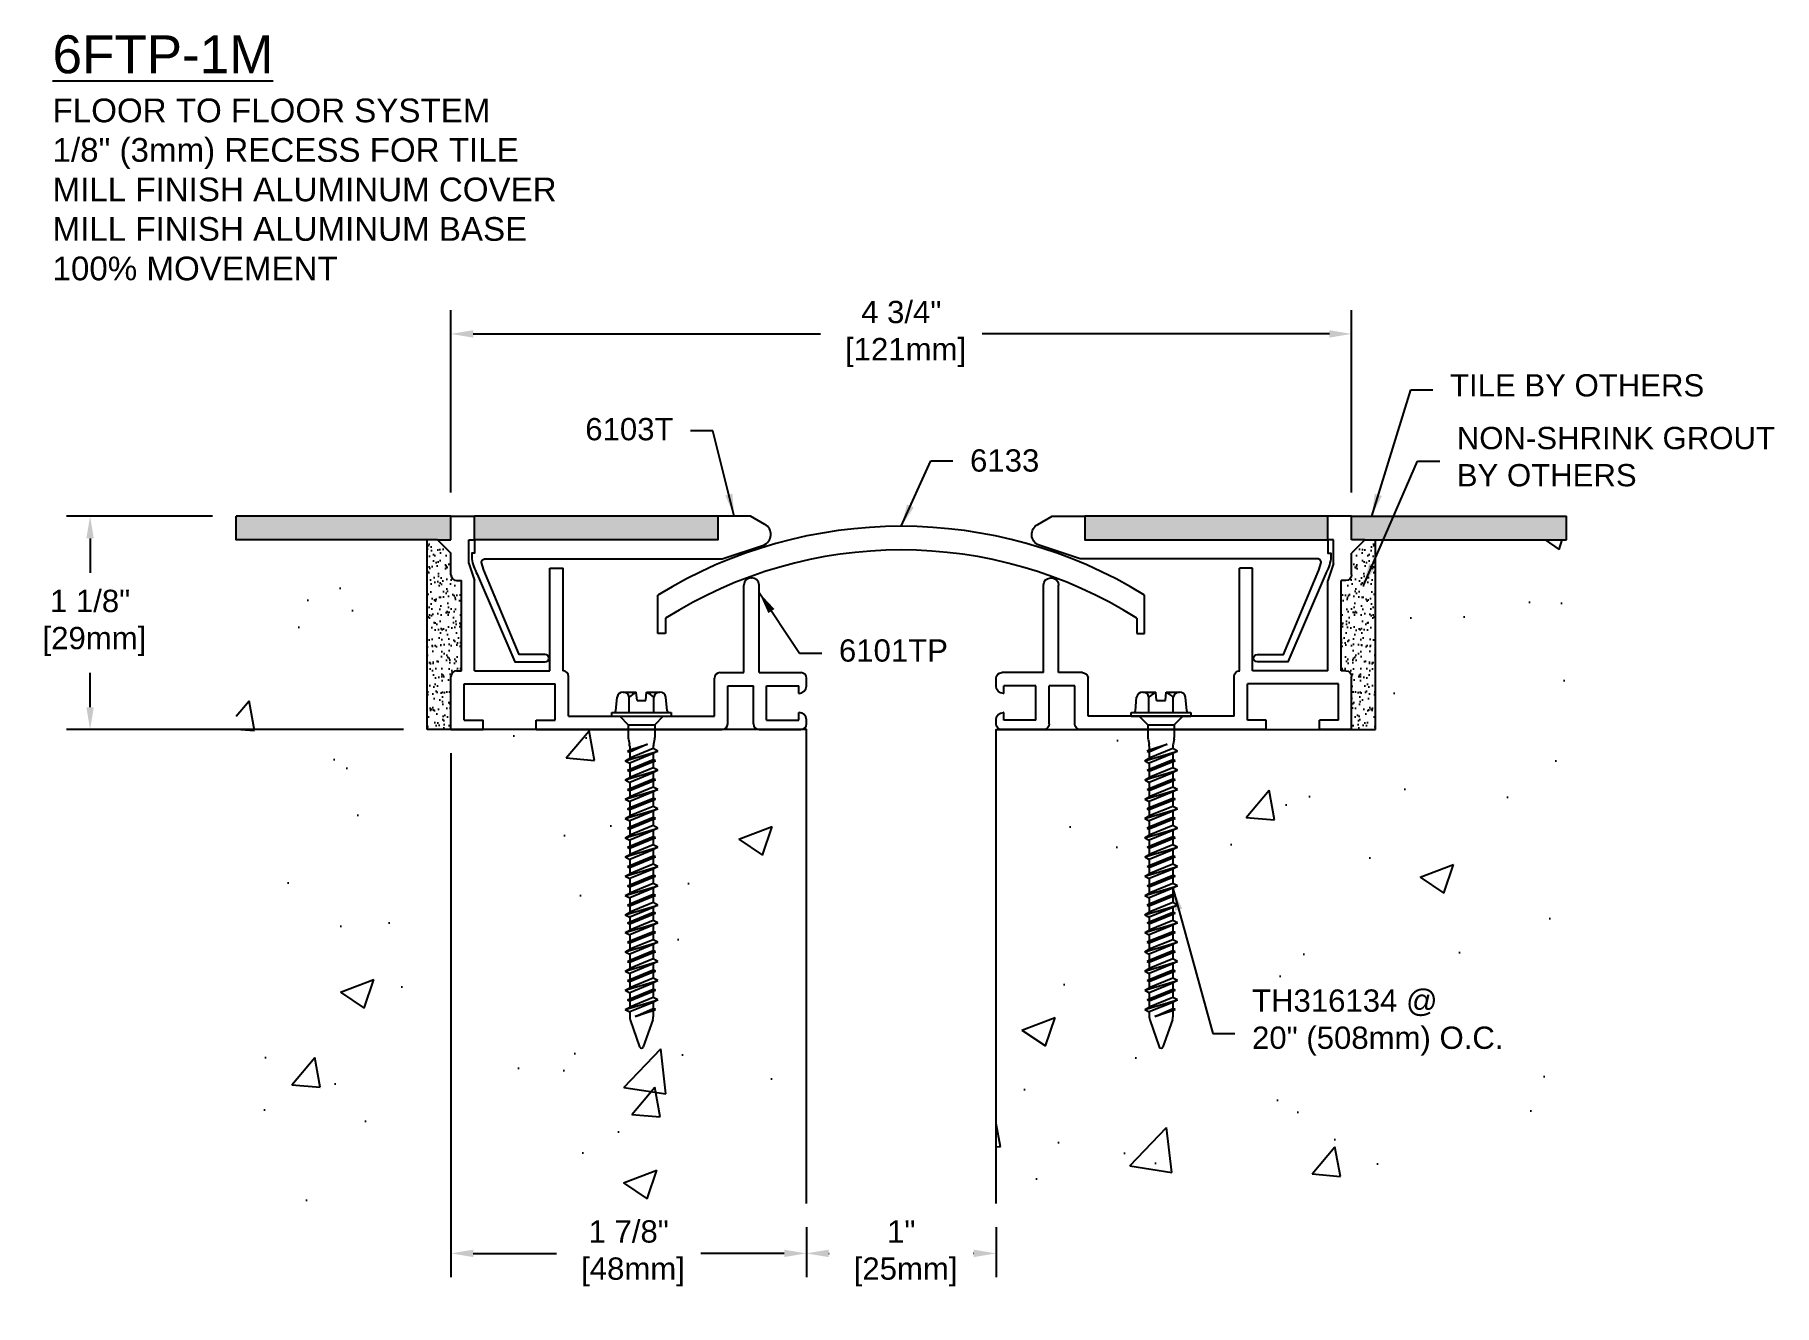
# Model space of a CAD drawing. Header units: inches. Extents: x 2.23 to 11.4, y -1.48 to 5.22.
import ezdxf

# ---------------------------------------------------------------- set-up
doc = ezdxf.new("R2010")
doc.units = ezdxf.units.IN
doc.header["$MEASUREMENT"] = 0
for name, color, linetype in [('Anchors', 4, 'Continuous'), ('Conditions', 1, 'Continuous'), ('Dimensions', 3, 'Continuous'), ('Metals', 7, 'Continuous'), ('text', 2, 'Continuous')]:
    doc.layers.add(name, color=color, linetype=linetype)
doc.styles.add('arial', font='arial.ttf')
doc.styles.get("Standard").update_dxf_attribs({"font": 'arial.ttf'})
doc.dimstyles.new('ARIAL', dxfattribs={"dimtxt": 0.1175, "dimasz": 0.1175, "dimexe": 0.125, "dimexo": 0.125, "dimgap": 0.09, "dimtad": 0, "dimtih": 1, "dimtoh": 1, "dimdec": 4, "dimzin": 0, "dimdsep": 46, "dimlunit": 4, "dimtxsty": 'arial', "dimcen": 0.09, "dimadec": 0, "dimazin": 0, "dimtfac": 1, "dimtdec": 4, "dimtofl": 0, "dimtmove": 0, "dimatfit": 3, "dimfxl": 0, "dimfrac": 2, "dimtolj": 1, "dimtzin": 0, "dimarcsym": 0})

# ---------------------------------------------------------------- blocks, each defined once
blk = doc.blocks.new('6101TP')
for p, q in [((-0.9996, 1.0507), (-0.8746, 1.0507)), ((-0.9996, 0.9257), (-0.9996, 1.0507)), ((-0.8746, 0.9257), (-0.8746, 1.0507)), ((-1.0696, 0.9257), (-0.9996, 0.9257)), ((-1.0696, 0.9257), (-0.9996, 0.8557)), ((-0.9046, 0.9257), (-0.8746, 0.9257)), ((-0.9046, 0.8007), (-0.9046, 0.9257)), ((-0.9996, 0.7407), (-0.9996, 0.8557)), ((-0.9046, 0.8007), (-0.8746, 0.7107)), ((-0.4776, 0.2357), (-0.4776, 0.7757)), ((-0.4776, 0.7757), (-0.4076, 0.7757)), ((-0.4076, 0.2357), (-0.4076, 0.7757)), ((-0.9696, 0.7107), (-0.9446, 0.7107)), ((-0.9446, 0.2357), (-0.9446, 0.7107)), ((-0.8746, 0.2357), (-0.8746, 0.7107)), ((0.5454, 0.2257), (0.5454, 0.6867)), ((0.5844, 0.7257), (0.5864, 0.7257)), ((0.6254, 0.2257), (0.6254, 0.6867)), ((-0.9996, -0.0743), (-0.9996, 0.2057)), ((-0.9696, 0.2357), (-0.9446, 0.2357)), ((-0.8746, 0.2357), (-0.4776, 0.2357)), ((-0.3796, -0.0043), (-0.3796, 0.2057)), ((0.3904, -0.0043), (0.3904, 0.1957)), ((0.4204, 0.2257), (0.5454, 0.2257)), ((0.6254, 0.2257), (0.8454, 0.2257)), ((0.8754, 0.1547), (0.8754, 0.1957)), ((-0.9296, -0.0243), (-0.9296, 0.1657)), ((-0.9296, 0.1657), (-0.4496, 0.1657)), ((-0.4496, -0.0243), (-0.4496, 0.1657)), ((0.4604, -0.0443), (0.4604, 0.1557)), ((0.4604, 0.1557), (0.5954, 0.1557)), ((0.5954, -0.0443), (0.5954, 0.1557)), ((0.6654, -0.0243), (0.6654, 0.1557)), ((0.6654, 0.1557), (0.8354, 0.1557)), ((0.8354, 0.1157), (0.8354, 0.1557)), ((0.8354, 0.1157), (0.8364, 0.1157)), ((0.8354, -0.0243), (0.8354, 0.0157)), ((0.8354, 0.0157), (0.8364, 0.0157)), ((-0.9996, -0.0743), (-0.8296, -0.0743)), ((-0.9296, -0.0243), (-0.8296, -0.0243)), ((-0.8296, -0.0743), (-0.8296, -0.0243)), ((-0.5496, -0.0743), (-0.5496, -0.0243)), ((-0.5496, -0.0243), (-0.4496, -0.0243)), ((-0.5496, -0.0743), (0.4304, -0.0743)), ((-0.3796, -0.0043), (0.3904, -0.0043)), ((0.6254, -0.0743), (0.8454, -0.0743)), ((0.6654, -0.0243), (0.8354, -0.0243)), ((0.8754, -0.0443), (0.8754, -0.0233))]:
    blk.add_line(p, q)
for centre, radius, start, end in [((-0.9696, 0.7407), 0.03, 180, 270), ((0.5844, 0.6867), 0.039, 90, 180), ((0.5864, 0.6867), 0.039, 0, 90), ((-0.9696, 0.2057), 0.03, 90, 180), ((-0.4096, 0.2057), 0.03, 0, 90), ((0.4204, 0.1957), 0.03, 90, 180), ((0.8454, 0.1957), 0.03, 0, 90), ((0.8364, 0.1547), 0.039, 270, 0), ((0.8364, -0.0233), 0.039, 0, 90), ((0.4304, -0.0443), 0.03, 270, 0), ((0.6254, -0.0443), 0.03, 180, 270), ((0.8454, -0.0443), 0.03, 270, 0)]:
    blk.add_arc(centre, radius, start, end)
blk = doc.blocks.new('6133')
for p, q in [((10.7162, 9.9243), (10.7162, 10.1267)), ((13.2822, 9.9243), (13.2822, 10.1267)), ((10.7562, 10.0043), (10.7562, 9.9243)), ((13.2422, 10.0043), (13.2422, 9.9243)), ((10.7562, 9.9243), (10.7162, 9.9243)), ((13.2422, 9.9243), (13.2822, 9.9243))]:
    blk.add_line(p, q)
for radius, start, end in [(2.45, 58.42102, 121.57898), (2.325, 57.68161, 122.31839)]:
    blk.add_arc((11.9992, 8.0395), radius, start, end)
blk = doc.blocks.new('*D3')
at = {"layer": 'Defpoints', "color": 0}
for p in [(6.3008, -0.9389), (7.3008, -0.9389), (6.3008, -1.2018)]:
    blk.add_point(p, dxfattribs=at)
at = {"layer": 'Dimensions', "color": 0, "lineweight": -2}
for p, q in [((6.3008, -1.0639), (6.3008, -1.3268)), ((7.3008, -1.0639), (7.3008, -1.3268)), ((6.4183, -1.2018), (6.4197, -1.2018)), ((7.1833, -1.2018), (7.1819, -1.2018))]:
    blk.add_line(p, q, dxfattribs=at)
at = {"layer": 'Dimensions', "color": 0}
for points in [[(6.4183, -1.1822), (6.4183, -1.2214), (6.3008, -1.2018)], [(7.1833, -1.1822), (7.1833, -1.2214), (7.3008, -1.2018)]]:
    blk.add_solid(points, dxfattribs=at)
at = {"layer": 'Dimensions', "color": 0, "insert": (6.8008, -1.2018), "char_height": 0.1175, "attachment_point": 5, "style": 'arial'}
blk.add_mtext('\\A1;1"\\P [25mm]', dxfattribs=at)
blk = doc.blocks.new('*D4')
at = {"layer": 'Defpoints', "color": 0}
for p in [(4.4258, 1.5611), (6.3008, -0.9389), (6.3008, -1.2018)]:
    blk.add_point(p, dxfattribs=at)
at = {"layer": 'Dimensions', "color": 0, "lineweight": -2}
for p, q in [((4.4258, 1.4361), (4.4258, -1.3268)), ((6.3008, -1.0639), (6.3008, -1.3268)), ((4.5433, -1.2018), (4.9822, -1.2018)), ((6.1833, -1.2018), (5.7444, -1.2018))]:
    blk.add_line(p, q, dxfattribs=at)
at = {"layer": 'Dimensions', "color": 0}
for points in [[(4.5433, -1.1822), (4.5433, -1.2214), (4.4258, -1.2018)], [(6.1833, -1.1822), (6.1833, -1.2214), (6.3008, -1.2018)]]:
    blk.add_solid(points, dxfattribs=at)
at = {"layer": 'Dimensions', "color": 0, "insert": (5.3633, -1.2018), "char_height": 0.1175, "attachment_point": 5, "style": 'arial'}
blk.add_mtext('\\A1;1 7/8"\\P [48mm]', dxfattribs=at)
blk = doc.blocks.new('*D5')
at = {"layer": 'Defpoints', "color": 0}
for p in [(3.2935, 2.6861), (2.523, 1.5611), (4.3008, 1.5611)]:
    blk.add_point(p, dxfattribs=at)
at = {"layer": 'Dimensions', "color": 0, "lineweight": -2}
for p, q in [((3.1685, 2.6861), (2.398, 2.6861)), ((2.523, 2.5686), (2.523, 2.3878)), ((2.523, 1.6786), (2.523, 1.8594)), ((4.1758, 1.5611), (2.398, 1.5611))]:
    blk.add_line(p, q, dxfattribs=at)
at = {"layer": 'Dimensions', "color": 0}
for points in [[(2.5034, 2.5686), (2.5426, 2.5686), (2.523, 2.6861)], [(2.5034, 1.6786), (2.5426, 1.6786), (2.523, 1.5611)]]:
    blk.add_solid(points, dxfattribs=at)
at = {"layer": 'Dimensions', "color": 0, "insert": (2.523, 2.1236), "char_height": 0.1175, "attachment_point": 5, "style": 'arial'}
blk.add_mtext('\\A1;1 1/8"\\P [29mm]', dxfattribs=at)
blk = doc.blocks.new('*D6')
at = {"layer": 'Defpoints', "color": 0}
for p in [(9.1758, 3.6473), (4.4258, 2.6861), (9.1758, 2.6861)]:
    blk.add_point(p, dxfattribs=at)
at = {"layer": 'Dimensions', "color": 0, "lineweight": -2}
for p, q in [((4.4258, 2.8111), (4.4258, 3.7723)), ((9.1758, 2.8111), (9.1758, 3.7723)), ((4.5433, 3.6473), (6.3741, 3.6473)), ((9.0583, 3.6473), (7.2276, 3.6473))]:
    blk.add_line(p, q, dxfattribs=at)
at = {"layer": 'Dimensions', "color": 0}
for points in [[(4.5433, 3.6669), (4.5433, 3.6277), (4.4258, 3.6473)], [(9.0583, 3.6669), (9.0583, 3.6277), (9.1758, 3.6473)]]:
    blk.add_solid(points, dxfattribs=at)
at = {"layer": 'Dimensions', "color": 0, "insert": (6.8008, 3.6473), "char_height": 0.1175, "attachment_point": 5, "style": 'arial'}
blk.add_mtext('\\A1;4 3/4"\\P [121mm]', dxfattribs=at)
blk = doc.blocks.new('6103T')
blk.add_lwpolyline([(4.9229, 1.9573), (4.7858, 1.9573), (4.5986, 2.4009), (4.5866, 2.4416, -0.430477), (4.6066, 2.4611), (4.7586, 2.4611), (5.857, 2.4611), (6.0741, 2.5327, 0.637393), (6.0811, 2.643), (6.0057, 2.6861), (5.8328, 2.6861), (5.8328, 2.5611), (4.5508, 2.5611), (4.5508, 2.4911), (4.5358, 2.4911), (4.5358, 2.4611, 0.085949), (4.5644, 2.3801), (4.7631, 1.9173), (4.9225, 1.9173, 0.995706), (4.9229, 1.9573)], format="xyb")
blk = doc.blocks.new('TH-316134')
for p, q in [((-0.1352, 0.029), (-0.129, 0.1001)), ((-0.0967, 0.1275), (-0.0272, 0.1275)), ((-0.0645, 0.0188), (-0.0645, 0.1001)), ((-0.0232, 0.0825), (-0.0272, 0.1275)), ((0.0233, 0.0825), (0.0272, 0.1275)), ((0.0272, 0.1275), (0.0967, 0.1275)), ((0.0645, 0.0188), (0.0645, 0.1001)), ((0.1352, 0.029), (0.129, 0.1001)), ((-0.1568, 0.0188), (0.1568, 0.0188)), ((-0.1568, 0), (-0.1568, 0.0188)), ((-0.1568, 0), (0.1568, 0)), ((-0.1148, 0), (-0.0697, -0.045)), ((-0.0232, 0.0825), (0.0233, 0.0825)), ((0.1148, 0), (0.0698, -0.045)), ((0.1568, 0.0188), (0.1568, 0)), ((-0.0697, -0.045), (0.0698, -0.045)), ((-0.0697, -0.045), (-0.0697, -0.1121)), ((0.0698, -0.045), (0.0698, -0.1121)), ((-0.0737, -0.1836), (0.0321, -0.1471)), ((-0.0737, -0.1836), (-0.0623, -0.1774)), ((-0.0687, -0.1217), (-0.0633, -0.1477)), ((0.0321, -0.1471), (-0.0623, -0.1898)), ((-0.0623, -0.1774), (0.0321, -0.1471)), ((-0.0623, -0.1573), (-0.0623, -0.1774)), ((0.0623, -0.1707), (-0.0623, -0.2215)), ((0.0623, -0.1573), (0.0623, -0.1707)), ((0.0863, -0.1836), (0.0623, -0.1707)), ((0.0687, -0.1217), (0.0633, -0.1477)), ((-0.0862, -0.2344), (0.0863, -0.1836)), ((-0.0862, -0.2344), (-0.0623, -0.2215)), ((-0.0862, -0.2344), (-0.0623, -0.2473)), ((-0.0737, -0.1836), (-0.0623, -0.1898)), ((-0.0737, -0.2852), (0.0737, -0.2344)), ((-0.0623, -0.1898), (-0.0623, -0.2215)), ((0.0623, -0.1965), (-0.0623, -0.2473)), ((-0.0623, -0.279), (0.0623, -0.2282)), ((0.0623, -0.2405), (-0.0623, -0.2913)), ((-0.0623, -0.2473), (-0.0623, -0.279)), ((0.0623, -0.2722), (-0.0623, -0.323)), ((0.0863, -0.1836), (0.0623, -0.1965)), ((0.0623, -0.1965), (0.0623, -0.2282)), ((0.0737, -0.2344), (0.0623, -0.2282)), ((0.0737, -0.2344), (0.0623, -0.2405)), ((0.0623, -0.2405), (0.0623, -0.2722)), ((0.0863, -0.2852), (0.0623, -0.2722)), ((-0.0862, -0.3359), (0.0863, -0.2852)), ((-0.0862, -0.3359), (-0.0623, -0.323)), ((-0.0862, -0.3359), (-0.0623, -0.3489)), ((-0.0737, -0.2852), (-0.0623, -0.279)), ((-0.0737, -0.2852), (-0.0623, -0.2913)), ((-0.0737, -0.3867), (0.0737, -0.3359)), ((-0.0623, -0.2913), (-0.0623, -0.323)), ((0.0623, -0.2981), (-0.0623, -0.3489)), ((-0.0623, -0.3806), (0.0623, -0.3298)), ((0.0623, -0.3421), (-0.0623, -0.3929)), ((-0.0623, -0.3489), (-0.0623, -0.3806)), ((0.0863, -0.2852), (0.0623, -0.2981)), ((0.0623, -0.2981), (0.0623, -0.3298)), ((0.0737, -0.3359), (0.0623, -0.3298)), ((0.0737, -0.3359), (0.0623, -0.3421)), ((0.0623, -0.3421), (0.0623, -0.3738)), ((-0.0862, -0.4375), (0.0863, -0.3867)), ((-0.0862, -0.4375), (-0.0623, -0.4246)), ((-0.0862, -0.4375), (-0.0623, -0.4504)), ((-0.0737, -0.3867), (-0.0623, -0.3806)), ((-0.0737, -0.3867), (-0.0623, -0.3929)), ((-0.0737, -0.4883), (0.0737, -0.4375)), ((0.0623, -0.3738), (-0.0623, -0.4246)), ((-0.0623, -0.3929), (-0.0623, -0.4246)), ((0.0623, -0.3996), (-0.0623, -0.4504)), ((-0.0623, -0.4821), (0.0623, -0.4313)), ((0.0623, -0.4437), (-0.0623, -0.4944)), ((-0.0623, -0.4504), (-0.0623, -0.4821)), ((0.0863, -0.3867), (0.0623, -0.3738)), ((0.0863, -0.3867), (0.0623, -0.3996)), ((0.0623, -0.3996), (0.0623, -0.4313)), ((0.0737, -0.4375), (0.0623, -0.4313)), ((0.0737, -0.4375), (0.0623, -0.4437)), ((0.0623, -0.4437), (0.0623, -0.4754)), ((-0.0862, -0.5391), (0.0863, -0.4883)), ((-0.0862, -0.5391), (-0.0623, -0.5261)), ((-0.0862, -0.5391), (-0.0623, -0.552)), ((-0.0737, -0.4883), (-0.0623, -0.4821)), ((-0.0737, -0.4883), (-0.0623, -0.4944)), ((-0.0737, -0.5898), (0.0737, -0.5391)), ((0.0623, -0.4754), (-0.0623, -0.5261)), ((-0.0623, -0.4944), (-0.0623, -0.5261)), ((0.0623, -0.5012), (-0.0623, -0.552)), ((-0.0623, -0.5837), (0.0623, -0.5329)), ((0.0623, -0.5452), (-0.0623, -0.596)), ((0.0863, -0.4883), (0.0623, -0.4754)), ((0.0863, -0.4883), (0.0623, -0.5012)), ((0.0623, -0.5012), (0.0623, -0.5329)), ((0.0737, -0.5391), (0.0623, -0.5329)), ((0.0737, -0.5391), (0.0623, -0.5452)), ((0.0623, -0.5452), (0.0623, -0.5769)), ((-0.0862, -0.6406), (0.0863, -0.5898)), ((-0.0862, -0.6406), (-0.0623, -0.6277)), ((-0.0862, -0.6406), (-0.0623, -0.6535)), ((-0.0737, -0.5898), (-0.0623, -0.5837)), ((-0.0737, -0.5898), (-0.0623, -0.596)), ((-0.0737, -0.6914), (0.0737, -0.6406)), ((-0.0623, -0.552), (-0.0623, -0.5837)), ((0.0623, -0.5769), (-0.0623, -0.6277)), ((-0.0623, -0.596), (-0.0623, -0.6277)), ((0.0623, -0.6028), (-0.0623, -0.6535)), ((-0.0623, -0.6852), (0.0623, -0.6345)), ((0.0863, -0.5898), (0.0623, -0.5769)), ((0.0863, -0.5898), (0.0623, -0.6028)), ((0.0623, -0.6028), (0.0623, -0.6345)), ((0.0737, -0.6406), (0.0623, -0.6345)), ((0.0737, -0.6406), (0.0623, -0.6468)), ((-0.0862, -0.7422), (0.0863, -0.6914)), ((-0.0862, -0.7422), (-0.0623, -0.7293)), ((-0.0737, -0.6914), (-0.0623, -0.6852)), ((-0.0737, -0.6914), (-0.0623, -0.6976)), ((0.0623, -0.6468), (-0.0623, -0.6976)), ((-0.0623, -0.6535), (-0.0623, -0.6852)), ((0.0623, -0.6785), (-0.0623, -0.7293)), ((-0.0623, -0.6976), (-0.0623, -0.7293)), ((0.0623, -0.7043), (-0.0623, -0.7551)), ((0.0623, -0.6468), (0.0623, -0.6785)), ((0.0863, -0.6914), (0.0623, -0.6785)), ((0.0863, -0.6914), (0.0623, -0.7043)), ((0.0623, -0.7043), (0.0623, -0.736)), ((-0.0862, -0.7422), (-0.0623, -0.7551)), ((-0.0862, -0.8437), (0.0863, -0.793)), ((-0.0737, -0.793), (0.0737, -0.7422)), ((-0.0737, -0.793), (-0.0623, -0.7868)), ((-0.0737, -0.793), (-0.0623, -0.7991)), ((-0.0623, -0.7868), (0.0623, -0.736)), ((0.0623, -0.7484), (-0.0623, -0.7991)), ((-0.0623, -0.7551), (-0.0623, -0.7868)), ((0.0623, -0.78), (-0.0623, -0.8308)), ((-0.0623, -0.7991), (-0.0623, -0.8308)), ((0.0623, -0.8059), (-0.0623, -0.8567)), ((0.0737, -0.7422), (0.0623, -0.736)), ((0.0737, -0.7422), (0.0623, -0.7484)), ((0.0623, -0.7484), (0.0623, -0.78)), ((0.0863, -0.793), (0.0623, -0.78)), ((0.0863, -0.793), (0.0623, -0.8059)), ((0.0623, -0.8059), (0.0623, -0.8376)), ((-0.0862, -0.8437), (-0.0623, -0.8308)), ((-0.0862, -0.8437), (-0.0623, -0.8567)), ((-0.0862, -0.9453), (0.0863, -0.8945)), ((-0.0737, -0.8945), (0.0737, -0.8437)), ((-0.0737, -0.8945), (-0.0623, -0.8884)), ((-0.0737, -0.8945), (-0.0623, -0.9007)), ((-0.0623, -0.8884), (0.0623, -0.8376)), ((0.0623, -0.8499), (-0.0623, -0.9007)), ((-0.0623, -0.8567), (-0.0623, -0.8884)), ((0.0623, -0.8816), (-0.0623, -0.9324)), ((-0.0623, -0.9007), (-0.0623, -0.9324)), ((0.0623, -0.9075), (-0.0623, -0.9582)), ((0.0737, -0.8437), (0.0623, -0.8376)), ((0.0737, -0.8437), (0.0623, -0.8499)), ((0.0623, -0.8499), (0.0623, -0.8816)), ((0.0863, -0.8945), (0.0623, -0.8816)), ((0.0863, -0.8945), (0.0623, -0.9075)), ((0.0623, -0.9075), (0.0623, -0.9391)), ((-0.0862, -0.9453), (-0.0623, -0.9324)), ((-0.0862, -0.9453), (-0.0623, -0.9582)), ((-0.0862, -1.0469), (0.0863, -0.9961)), ((-0.0737, -0.9961), (0.0737, -0.9453)), ((-0.0737, -0.9961), (-0.0623, -0.9899)), ((-0.0737, -0.9961), (-0.0623, -1.0023)), ((-0.0623, -0.9899), (0.0623, -0.9391)), ((0.0623, -0.9515), (-0.0623, -1.0023)), ((-0.0623, -0.9582), (-0.0623, -0.9899)), ((0.0623, -0.9832), (-0.0623, -1.034)), ((-0.0623, -1.0023), (-0.0623, -1.034)), ((0.0737, -0.9453), (0.0623, -0.9391)), ((0.0737, -0.9453), (0.0623, -0.9515)), ((0.0623, -0.9515), (0.0623, -0.9832)), ((0.0863, -0.9961), (0.0623, -0.9832)), ((0.0863, -0.9961), (0.0623, -1.009)), ((0.0623, -1.0012), (0.0623, -1.0329)), ((-0.0862, -1.0469), (-0.0623, -1.034)), ((-0.0862, -1.0469), (-0.0623, -1.0598)), ((-0.0862, -1.1406), (0.0863, -1.0898)), ((-0.0737, -1.0898), (0.0737, -1.0391)), ((-0.0737, -1.0898), (-0.0623, -1.0837)), ((-0.0737, -1.0898), (-0.0623, -1.096)), ((0.0623, -1.009), (-0.0623, -1.0598)), ((-0.0623, -1.0837), (0.0623, -1.0329)), ((0.0623, -1.0452), (-0.0623, -1.096)), ((-0.0623, -1.052), (-0.0623, -1.0837)), ((0.0623, -1.0769), (-0.0623, -1.1277)), ((-0.0623, -1.096), (-0.0623, -1.1277)), ((0.0737, -1.0391), (0.0623, -1.0329)), ((0.0737, -1.0391), (0.0623, -1.0452)), ((0.0623, -1.0452), (0.0623, -1.0769)), ((0.0863, -1.0898), (0.0623, -1.0769)), ((0.0863, -1.0898), (0.0623, -1.1028)), ((-0.0862, -1.1406), (-0.0623, -1.1277)), ((-0.0862, -1.1406), (-0.0623, -1.1535)), ((-0.0862, -1.2422), (0.0863, -1.1914)), ((-0.0737, -1.1914), (0.0737, -1.1406)), ((-0.0737, -1.1914), (-0.0623, -1.1852)), ((-0.0737, -1.1914), (-0.0623, -1.1976)), ((0.0623, -1.1028), (-0.0623, -1.1535)), ((-0.0623, -1.1852), (0.0623, -1.1345)), ((0.0623, -1.1468), (-0.0623, -1.1976)), ((-0.0623, -1.1535), (-0.0623, -1.1852)), ((0.0623, -1.1785), (-0.0623, -1.2293)), ((0.0623, -1.1028), (0.0623, -1.1345)), ((0.0737, -1.1406), (0.0623, -1.1345)), ((0.0737, -1.1406), (0.0623, -1.1468)), ((0.0623, -1.1468), (0.0623, -1.1785)), ((0.0863, -1.1914), (0.0623, -1.1785)), ((0.0863, -1.1914), (0.0623, -1.2043)), ((-0.0862, -1.2422), (-0.0623, -1.2293)), ((-0.0862, -1.2422), (-0.0623, -1.2551)), ((-0.0737, -1.293), (0.0737, -1.2422)), ((-0.0623, -1.1976), (-0.0623, -1.2293)), ((0.0623, -1.2043), (-0.0623, -1.2551)), ((-0.0623, -1.2868), (0.0623, -1.236)), ((0.0623, -1.2484), (-0.0623, -1.2991)), ((-0.0623, -1.2551), (-0.0623, -1.2868)), ((0.0623, -1.28), (-0.0623, -1.3308)), ((0.0623, -1.2043), (0.0623, -1.236)), ((0.0737, -1.2422), (0.0623, -1.236)), ((0.0737, -1.2422), (0.0623, -1.2484)), ((0.0623, -1.2484), (0.0623, -1.28)), ((0.0863, -1.293), (0.0623, -1.28)), ((-0.0862, -1.3437), (0.0863, -1.293)), ((-0.0862, -1.3437), (-0.0623, -1.3308)), ((-0.0862, -1.3437), (-0.0623, -1.3567)), ((-0.0737, -1.293), (-0.0623, -1.2868)), ((-0.0737, -1.293), (-0.0623, -1.2991)), ((-0.0737, -1.3945), (0.0737, -1.3437)), ((-0.0623, -1.2991), (-0.0623, -1.3308)), ((0.0623, -1.3059), (-0.0623, -1.3567)), ((-0.0623, -1.3884), (0.0623, -1.3376)), ((0.0623, -1.3499), (-0.0623, -1.4007)), ((-0.0623, -1.3567), (-0.0623, -1.3884)), ((0.0863, -1.293), (0.0623, -1.3059)), ((0.0623, -1.3059), (0.0623, -1.3376)), ((0.0737, -1.3437), (0.0623, -1.3376)), ((0.0737, -1.3437), (0.0623, -1.3499)), ((0.0623, -1.3499), (0.0623, -1.3816)), ((-0.0862, -1.4453), (0.0863, -1.3945)), ((-0.0862, -1.4453), (-0.0623, -1.4324)), ((-0.0862, -1.4453), (-0.0623, -1.4582)), ((-0.0737, -1.3945), (-0.0623, -1.3884)), ((-0.0737, -1.3945), (-0.0623, -1.4007)), ((-0.0737, -1.4961), (0.0737, -1.4453)), ((0.0623, -1.3816), (-0.0623, -1.4324)), ((-0.0623, -1.4007), (-0.0623, -1.4324)), ((0.0623, -1.4075), (-0.0623, -1.4582)), ((-0.0623, -1.4899), (0.0623, -1.4391)), ((0.0623, -1.4515), (-0.0623, -1.5023)), ((-0.0623, -1.4582), (-0.0623, -1.4899)), ((0.0863, -1.3945), (0.0623, -1.3816)), ((0.0863, -1.3945), (0.0623, -1.4075)), ((0.0623, -1.4075), (0.0623, -1.4391)), ((0.0737, -1.4453), (0.0623, -1.4391)), ((0.0737, -1.4453), (0.0623, -1.4515)), ((0.0623, -1.4515), (0.0623, -1.4832)), ((-0.0862, -1.5469), (0.0863, -1.4961)), ((-0.0862, -1.5469), (-0.0623, -1.534)), ((-0.0862, -1.5469), (-0.0623, -1.5598)), ((-0.0737, -1.4961), (-0.0623, -1.4899)), ((-0.0737, -1.4961), (-0.0623, -1.5023)), ((0.0623, -1.4832), (-0.0623, -1.534)), ((-0.0623, -1.5023), (-0.0623, -1.534)), ((0.0623, -1.509), (-0.0623, -1.5598)), ((-0.0335, -1.5838), (0.0623, -1.5407)), ((-0.0335, -1.5838), (0.0737, -1.5469)), ((0.0623, -1.553), (-0.0335, -1.5838)), ((0.0863, -1.4961), (0.0623, -1.4832)), ((0.0863, -1.4961), (0.0623, -1.509)), ((0.0623, -1.509), (0.0623, -1.5407)), ((0.0737, -1.5469), (0.0623, -1.5407)), ((0.0737, -1.5469), (0.0623, -1.553)), ((0.0623, -1.553), (0.0623, -1.5857)), ((-0.0623, -1.5598), (-0.0623, -1.5857)), ((-0.0596, -1.601), (-0.0096, -1.7438)), ((0.0596, -1.601), (0.0096, -1.7438))]:
    blk.add_line(p, q)
for centre, radius, start, end in [((-0.0967, 0.0948), 0.0327, 9.28497, 170.71503), ((0, 0.0379), 0.0896, 107.42152, 136.04074), ((0, 0.0379), 0.0896, 43.95926, 72.57848), ((0.0967, 0.0948), 0.0327, 9.28497, 170.71503), ((-0.1464, 0.03), 0.0112, 270, 355), ((0.1464, 0.03), 0.0112, 185, 270), ((-0.0232, -0.1121), 0.0465, 180, 191.9357), ((-0.1088, -0.1573), 0.0465, 0, 11.9357), ((0.1088, -0.1573), 0.0465, 168.0643, 180), ((0.0233, -0.1121), 0.0465, 348.0643, 0), ((-0.0158, -1.5857), 0.0465, 180, 199.30575), ((0.0158, -1.5857), 0.0465, 340.69425, 0), ((0, -1.7394), 0.0106, 204.10008, 335.89992)]:
    blk.add_arc(centre, radius, start, end)
blk = doc.blocks.new('TH316134')
blk.add_blockref('TH-316134', (0, 0))

msp = doc.modelspace()

# ---------------------------------------------------------------- hatches: boundary and pattern name
at = {"layer": 'Conditions'}
h = msp.add_hatch(dxfattribs=at)
h.set_pattern_fill('ANSI33', color=256, scale=0.125, angle=45, style=0)
h.paths.add_polyline_path([(9.05083, 2.68611), (7.76808, 2.68611), (7.76808, 2.56129), (9.05083, 2.56129)])
h.paths.add_polyline_path([(10.30817, 2.68611), (9.17583, 2.68611), (9.17583, 2.56111), (9.24583, 2.56111), (10.30817, 2.56111)])
h.paths.add_polyline_path([(5.83358, 2.68629), (4.55083, 2.68629), (4.55083, 2.56129), (5.83358, 2.56129)])
h.paths.add_polyline_path([(4.42583, 2.68611), (3.29349, 2.68611), (3.29349, 2.56111), (4.35583, 2.56111), (4.42583, 2.56111)])
h = msp.add_hatch(dxfattribs=at)
h.set_pattern_fill('AR-CONC', color=256, scale=0.25, style=0)
h.paths.add_polyline_path([(5.36858, 0.77444), (5.34458, 0.78736), (5.36858, 0.80029), (5.36858, 0.83198), (5.35713, 0.83814), (5.36858, 0.84431), (5.36858, 0.876), (5.34458, 0.88892), (5.36858, 0.90185), (5.36858, 0.93354), (5.35713, 0.93971), (5.36858, 0.94587), (5.36858, 0.97756), (5.34458, 0.99049), (5.36858, 1.00341), (5.36858, 1.03511), (5.35713, 1.04127), (5.36858, 1.04743), (5.36858, 1.07912), (5.34458, 1.09205), (5.36858, 1.10497), (5.36858, 1.13667), (5.35713, 1.14283), (5.36858, 1.14899), (5.36858, 1.18069), (5.34458, 1.19361), (5.36858, 1.20654), (5.36858, 1.23823), (5.35713, 1.24439), (5.36858, 1.25056), (5.36858, 1.28225), (5.34458, 1.29517), (5.36858, 1.3081), (5.36858, 1.33979), (5.35713, 1.34596), (5.36858, 1.35212), (5.36858, 1.38381), (5.34458, 1.39674), (5.36858, 1.40966), (5.36858, 1.44136), (5.35713, 1.44752), (5.36858, 1.45368), (5.36858, 1.47381, 0.0521265), (5.36757, 1.48343), (5.36208, 1.5094, -0.0521265), (5.36108, 1.51902), (5.36108, 1.56111), (4.30083, 1.56111), (4.30083, 2.56111), (3.29349, 2.56111), (3.29349, -0.93889), (6.30083, -0.93889), (6.30083, 1.56111), (5.50058, 1.56111), (5.50058, 1.51902, -0.0521265), (5.49957, 1.5094), (5.49408, 1.48343, 0.0521265), (5.49308, 1.47381), (5.49308, 1.46044), (5.51708, 1.44752), (5.49308, 1.43459), (5.49308, 1.4029), (5.50452, 1.39674), (5.49308, 1.39057), (5.49308, 1.35888), (5.51708, 1.34596), (5.49308, 1.33303), (5.49308, 1.30134), (5.50452, 1.29517), (5.49308, 1.28901), (5.49308, 1.25732), (5.51708, 1.24439), (5.49308, 1.23147), (5.49308, 1.19978), (5.50452, 1.19361), (5.49308, 1.18745), (5.49308, 1.15576), (5.51708, 1.14283), (5.49308, 1.12991), (5.49308, 1.09821), (5.50452, 1.09205), (5.49308, 1.08589), (5.49308, 1.05419), (5.51708, 1.04127), (5.49308, 1.02834), (5.49308, 0.99665), (5.50452, 0.99049), (5.49308, 0.98432), (5.49308, 0.95263), (5.51708, 0.93971), (5.49308, 0.92678), (5.49308, 0.89509), (5.50452, 0.88892), (5.49308, 0.88276), (5.49308, 0.85107), (5.51708, 0.83814), (5.49308, 0.82522), (5.49308, 0.79353), (5.50452, 0.78736), (5.49308, 0.7812), (5.49308, 0.74951), (5.51708, 0.73658), (5.49308, 0.72366), (5.49308, 0.69196), (5.50452, 0.6858), (5.49308, 0.67964), (5.49308, 0.64794), (5.51708, 0.63502), (5.49308, 0.62209), (5.49308, 0.59821), (5.50452, 0.59205), (5.49308, 0.58589), (5.49308, 0.55419), (5.51708, 0.54127), (5.49308, 0.52834), (5.49308, 0.49665), (5.50452, 0.49049), (5.49308, 0.48432), (5.49308, 0.45263), (5.51708, 0.43971), (5.49308, 0.42678), (5.49308, 0.39509), (5.50452, 0.38892), (5.49308, 0.38276), (5.49308, 0.35107), (5.51708, 0.33814), (5.49308, 0.32522), (5.49308, 0.29353), (5.50452, 0.28736), (5.49308, 0.2812), (5.49308, 0.24951), (5.51708, 0.23658), (5.49308, 0.22366), (5.49308, 0.19196), (5.50452, 0.1858), (5.49308, 0.17964), (5.49308, 0.14794), (5.51708, 0.13502), (5.49308, 0.12209), (5.49308, 0.0904), (5.50452, 0.08424), (5.49308, 0.07807), (5.49308, 0.04545, -0.084437), (5.49046, 0.03008), (5.44105, -0.11097, -0.709275), (5.42119, -0.11264), (5.37119, 0.03008, -0.084437), (5.36858, 0.04545), (5.36858, 0.07131), (5.34458, 0.08424), (5.36858, 0.09716), (5.36858, 0.12886), (5.35713, 0.13502), (5.36858, 0.14118), (5.36858, 0.17287), (5.34458, 0.1858), (5.36858, 0.19872), (5.36858, 0.23042), (5.35713, 0.23658), (5.36858, 0.24274), (5.36858, 0.27444), (5.34458, 0.28736), (5.36858, 0.30029), (5.36858, 0.33198), (5.35713, 0.33814), (5.36858, 0.34431), (5.36858, 0.376), (5.34458, 0.38892), (5.36858, 0.40185), (5.36858, 0.43354), (5.35713, 0.43971), (5.36858, 0.44587), (5.36858, 0.47756), (5.34458, 0.49049), (5.36858, 0.50341), (5.36858, 0.53511), (5.35713, 0.54127), (5.36858, 0.54743), (5.36858, 0.57131), (5.34458, 0.58424), (5.36858, 0.59716), (5.36858, 0.62886), (5.35713, 0.63502), (5.36858, 0.64118), (5.36858, 0.67287), (5.34458, 0.6858), (5.36858, 0.69872), (5.36858, 0.73042), (5.35713, 0.73658), (5.36858, 0.74274)])
h = msp.add_hatch(dxfattribs=at)
h.set_pattern_fill('AR-SAND', color=256, scale=0.0325, style=0)
h.paths.add_polyline_path([(4.48083, 2.34611), (4.45583, 2.34611, -0.4142136), (4.42583, 2.37611), (4.42583, 2.49111), (4.35583, 2.56111), (4.30083, 2.56111), (4.30083, 1.56111), (4.42583, 1.56111), (4.42583, 1.84111, -0.4142136), (4.45583, 1.87111), (4.48083, 1.87111)])
h = msp.add_hatch(dxfattribs=at)
h.set_pattern_fill('AR-CONC', color=256, scale=0.25, style=0)
h.paths.add_polyline_path([(10.30817, 2.56111), (9.30083, 2.56111), (9.30083, 1.56111), (8.24058, 1.56111), (8.24058, 1.51902, -0.0521265), (8.23957, 1.5094), (8.23408, 1.48343, 0.0521265), (8.23308, 1.47381), (8.23308, 1.46044), (8.25708, 1.44752), (8.23308, 1.43459), (8.23308, 1.4029), (8.24452, 1.39674), (8.23308, 1.39057), (8.23308, 1.35888), (8.25708, 1.34596), (8.23308, 1.33303), (8.23308, 1.30134), (8.24452, 1.29517), (8.23308, 1.28901), (8.23308, 1.25732), (8.25708, 1.24439), (8.23308, 1.23147), (8.23308, 1.19978), (8.24452, 1.19361), (8.23308, 1.18745), (8.23308, 1.15576), (8.25708, 1.14283), (8.23308, 1.12991), (8.23308, 1.09821), (8.24452, 1.09205), (8.23308, 1.08589), (8.23308, 1.05419), (8.25708, 1.04127), (8.23308, 1.02834), (8.23308, 0.99665), (8.24452, 0.99049), (8.23308, 0.98432), (8.23308, 0.95263), (8.25708, 0.93971), (8.23308, 0.92678), (8.23308, 0.89509), (8.24452, 0.88892), (8.23308, 0.88276), (8.23308, 0.85107), (8.25708, 0.83814), (8.23308, 0.82522), (8.23308, 0.79353), (8.24452, 0.78736), (8.23308, 0.7812), (8.23308, 0.74951), (8.25708, 0.73658), (8.23308, 0.72366), (8.23308, 0.69196), (8.24452, 0.6858), (8.23308, 0.67964), (8.23308, 0.64794), (8.25708, 0.63502), (8.23308, 0.62209), (8.23308, 0.59821), (8.24452, 0.59205), (8.23308, 0.58589), (8.23308, 0.55419), (8.25708, 0.54127), (8.23308, 0.52834), (8.23308, 0.49665), (8.24452, 0.49049), (8.23308, 0.48432), (8.23308, 0.45263), (8.25708, 0.43971), (8.23308, 0.42678), (8.23308, 0.39509), (8.24452, 0.38892), (8.23308, 0.38276), (8.23308, 0.35107), (8.25708, 0.33814), (8.23308, 0.32522), (8.23308, 0.29353), (8.24452, 0.28736), (8.23308, 0.2812), (8.23308, 0.24951), (8.25708, 0.23658), (8.23308, 0.22366), (8.23308, 0.19196), (8.24452, 0.1858), (8.23308, 0.17964), (8.23308, 0.14794), (8.25708, 0.13502), (8.23308, 0.12209), (8.23308, 0.0904), (8.24452, 0.08424), (8.23308, 0.07807), (8.23308, 0.04545, -0.084437), (8.23046, 0.03008), (8.18105, -0.11097, -0.709275), (8.16119, -0.11264), (8.11119, 0.03008, -0.084437), (8.10858, 0.04545), (8.10858, 0.07131), (8.08458, 0.08424), (8.10858, 0.09716), (8.10858, 0.12886), (8.09713, 0.13502), (8.10858, 0.14118), (8.10858, 0.17287), (8.08458, 0.1858), (8.10858, 0.19872), (8.10858, 0.23042), (8.09713, 0.23658), (8.10858, 0.24274), (8.10858, 0.27444), (8.08458, 0.28736), (8.10858, 0.30029), (8.10858, 0.33198), (8.09713, 0.33814), (8.10858, 0.34431), (8.10858, 0.376), (8.08458, 0.38892), (8.10858, 0.40185), (8.10858, 0.43354), (8.09713, 0.43971), (8.10858, 0.44587), (8.10858, 0.47756), (8.08458, 0.49049), (8.10858, 0.50341), (8.10858, 0.53511), (8.09713, 0.54127), (8.10858, 0.54743), (8.10858, 0.57131), (8.08458, 0.58424), (8.10858, 0.59716), (8.10858, 0.62886), (8.09713, 0.63502), (8.10858, 0.64118), (8.10858, 0.67287), (8.08458, 0.6858), (8.10858, 0.69872), (8.10858, 0.73042), (8.09713, 0.73658), (8.10858, 0.74274), (8.10858, 0.77444), (8.08458, 0.78736), (8.10858, 0.80029), (8.10858, 0.83198), (8.09713, 0.83814), (8.10858, 0.84431), (8.10858, 0.876), (8.08458, 0.88892), (8.10858, 0.90185), (8.10858, 0.93354), (8.09713, 0.93971), (8.10858, 0.94587), (8.10858, 0.97756), (8.08458, 0.99049), (8.10858, 1.00341), (8.10858, 1.03511), (8.09713, 1.04127), (8.10858, 1.04743), (8.10858, 1.07912), (8.08458, 1.09205), (8.10858, 1.10497), (8.10858, 1.13667), (8.09713, 1.14283), (8.10858, 1.14899), (8.10858, 1.18069), (8.08458, 1.19361), (8.10858, 1.20654), (8.10858, 1.23823), (8.09713, 1.24439), (8.10858, 1.25056), (8.10858, 1.28225), (8.08458, 1.29517), (8.10858, 1.3081), (8.10858, 1.33979), (8.09713, 1.34596), (8.10858, 1.35212), (8.10858, 1.38381), (8.08458, 1.39674), (8.10858, 1.40966), (8.10858, 1.44136), (8.09713, 1.44752), (8.10858, 1.45368), (8.10858, 1.47381, 0.0521265), (8.10757, 1.48343), (8.10208, 1.5094, -0.0521265), (8.10108, 1.51902), (8.10108, 1.56111), (7.74583, 1.56111), (7.30083, 1.56111), (7.30083, -0.93889), (10.30817, -0.93889)])
h.paths.add_polyline_path([(8.61639, -0.18885), (10.00131, -0.18885), (10.00131, 0.25124), (8.61639, 0.25124)], flags=24)
h = msp.add_hatch(dxfattribs=at)
h.set_pattern_fill('AR-SAND', color=256, scale=0.0325, style=0)
h.set_pattern_definition([(142.5, (13.601657, 0), (0.0020473, 0.06262177), [0, -0.0494, 0, -0.05525, 0, -0.0528125]), (172.5, (13.60166, 0), (-0.0575177, 0.0917197), [0, -0.02665, 0, -0.044525, 0, -0.0170625]), (212.5, (13.64163, 0), (-0.1012096, 0.0001839), [0, -0.01625, 0, -0.0585, 0, -0.076375]), (222.5, (13.64163, 0), (-0.0976991, 0.0285245), [0, -0.008125, 0, -0.03835, 0, -0.043875])])
h.paths.add_polyline_path([(9.12083, 2.34611), (9.14583, 2.34611, 0.4142136), (9.17583, 2.37611), (9.17583, 2.49111), (9.24583, 2.56111), (9.30083, 2.56111), (9.30083, 1.56111), (9.17583, 1.56111), (9.17583, 1.84111, 0.4142136), (9.14583, 1.87111), (9.12083, 1.87111)])

# ---------------------------------------------------------------- linework, layer by layer
for p, q in [((5.83358, 2.68629), (4.55083, 2.68629)), ((9.05083, 2.68611), (7.76808, 2.68611)), ((10.30817, 2.56111), (10.30817, 2.68611)), ((4.30083, 1.56111), (4.30083, 2.56111)), ((9.24583, 2.56111), (10.30817, 2.56111)), ((9.30083, 1.56111), (9.30083, 2.56111))]:
    msp.add_line(p, q, dxfattribs=at)
for points in [[(4.42583, 2.68611), (3.29349, 2.68611)], [(4.35583, 2.56111), (3.29349, 2.56111), (3.29349, 2.68611)], [(9.17583, 2.68611), (10.30817, 2.68611)], [(6.30083, -0.93889), (6.30083, 1.56111), (4.30083, 1.56111)], [(7.30083, -0.93889), (7.30083, 1.56111), (9.30083, 1.56111)]]:
    msp.add_lwpolyline(points, dxfattribs=at)

# ---------------------------------------------------------------- block references
at = {"layer": 'Anchors'}
for p in [(5.43083, 1.63111), (8.17083, 1.63111)]:
    msp.add_blockref('TH316134', p, dxfattribs=at)
at = {"layer": 'Metals'}
for name, p in [('6133', (-5.19837, -7.85676)), ('6101TP', (5.42545, 1.63546)), ('6103T', (0, 0))]:
    msp.add_blockref(name, p, dxfattribs=at)
at = {"layer": 'Metals', "xscale": -1, "rotation": 359.9999999999999}
msp.add_blockref('6101TP', (8.1762, 1.63546), dxfattribs=at)
at = {"layer": 'Metals', "xscale": -1}
msp.add_blockref('6103T', (13.60166, 0), dxfattribs=at)

# ---------------------------------------------------------------- texts
at = {"layer": 'text', "insert": (2.32506, 5.22187), "char_height": 0.2, "width": 4.5, "attachment_point": 1}
msp.add_mtext('{\\L6FTP-1M\\P\\H0.625x;\\lFLOOR TO FLOOR SYSTEM\\P1/8" (3mm) RECESS FOR TILE\\PMILL FINISH ALUMINUM COVER\\PMILL FINISH ALUMINUM BASE\\P100% MOVEMENT }', dxfattribs=at)
at = {"layer": 'text', "char_height": 0.1175, "style": 'arial'}
for s, insert, attachment_point in [('\\A1;TILE BY OTHERS', (9.69466, 3.37543), 4), ('\\A1;6103T', (5.59978, 3.14427), 6), ('NON-SHRINK GROUT\\PBY OTHERS', (9.73031, 2.99937), 4), ('\\A1;6133', (7.16347, 2.97905), 4), ('\\A1;6101TP', (6.47208, 1.97692), 4), ('\\A1;TH316134 @\\P20" (508mm) O.C.', (8.65058, 0.01579), 4)]:
    msp.add_mtext(s, dxfattribs=dict(at, insert=insert, attachment_point=attachment_point))

# ---------------------------------------------------------------- dimensions: what is measured, and where the dimension line sits
at = {"layer": 'Dimensions'}
for base, p1, p2, picture, middle in [((9.17583, 3.64731), (4.42583, 2.68611), (9.17583, 2.68611), '*D6', (6.80083, 3.64731)), ((6.30083, -1.20178), (4.42583, 1.56111), (6.30083, -0.93889), '*D4', (5.36333, -1.20178)), ((6.30083, -1.20178), (7.30083, -0.93889), (6.30083, -0.93889), '*D3', (6.80083, -1.20178))]:
    dim = msp.add_linear_dim(base=base, p1=p1, p2=p2, dimstyle='ARIAL', override={"dimpost": '\\X'}, dxfattribs=at)
    dim.commit()
    dim.dimension.update_dxf_attribs({"geometry": picture, "text_midpoint": middle, "dimtype": 160})
dim = msp.add_linear_dim(base=(2.52299, 1.56111), p1=(3.29349, 2.68611), p2=(4.30083, 1.56111), angle=90, dimstyle='ARIAL', override={"dimpost": '\\X'}, dxfattribs=at)
dim.commit()
dim.dimension.update_dxf_attribs({"geometry": '*D5', "text_midpoint": (2.52299, 2.12361), "dimtype": 160})

# ---------------------------------------------------------------- leaders
at = {"layer": 'text', "annotation_type": 0, "has_hookline": 1}
for points, hookline_direction, text_width in [([(9.28167, 2.68611), (9.48716, 3.35222), (9.60466, 3.35222)], 0, 1.32841), ([(5.92002, 2.68629), (5.80728, 3.13684), (5.68978, 3.13684)], 1, 0.45597), ([(6.80083, 2.63272), (6.95597, 2.97864), (7.07347, 2.97864)], 0, 0.35154), ([(9.23848, 2.3209), (9.52281, 2.97617), (9.64031, 2.97617)], 0, 1.66215), ([(6.05083, 2.28326), (6.26458, 1.96305), (6.38208, 1.96305)], 0, 0.56161)]:
    msp.add_leader(points, dimstyle='ARIAL', dxfattribs=dict(at, hookline_direction=hookline_direction, text_width=text_width))
at = {"layer": 'text', "annotation_type": 0, "has_hookline": 1, "hookline_direction": 0, "text_width": 1.30709}
msp.add_leader([(8.23308, 0.72366), (8.44308, -0.04296), (8.56058, -0.04296)], dimstyle='ARIAL', override={"dimgap": 0.09, "dimtad": 0}, dxfattribs=at)

doc.saveas('drawing.dxf')
